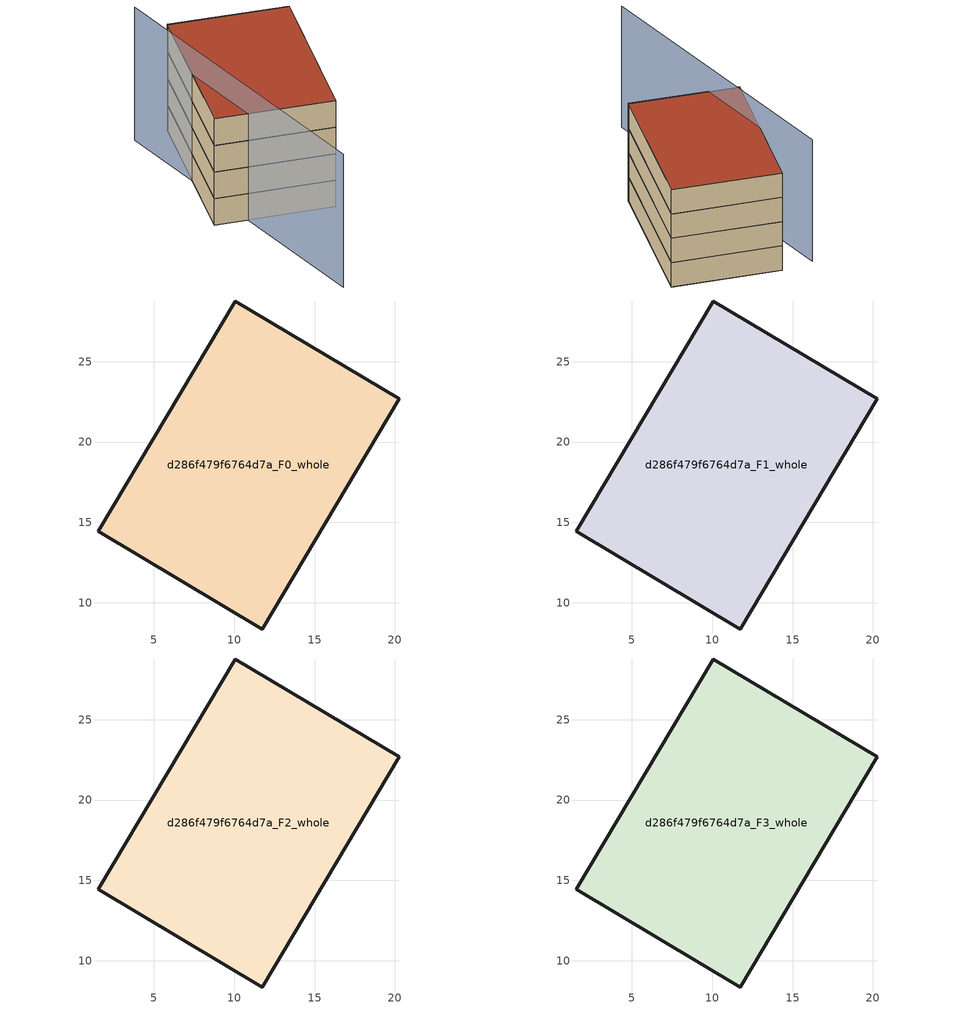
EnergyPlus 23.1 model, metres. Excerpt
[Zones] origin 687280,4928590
d286f479f6764d7a_F0_whole
 floor ground (EU_floor_Construction): 11.75,8.37 20.28,22.7 10.06,28.77 1.55,14.44 z0
 wall outside (EU_wall_Construction): 10.06,28.77 20.28,22.7 11.75,8.37 1.55,14.44 10.06,28.77 z0:3
d286f479f6764d7a_F1_whole
 floor to d286f479f6764d7a_F0_whole (EU_floor_Construction): 11.75,8.37 20.27,22.7 10.06,28.77 1.54,14.44 z3
 wall outside (EU_wall_Construction): 10.06,28.77 20.28,22.7 11.75,8.37 1.55,14.44 10.06,28.77 z3:6
d286f479f6764d7a_F2_whole
 floor to d286f479f6764d7a_F1_whole (EU_floor_Construction): 11.75,8.37 20.27,22.7 10.06,28.77 1.54,14.44 z6
 wall outside (EU_wall_Construction): 10.06,28.77 20.28,22.7 11.75,8.37 1.55,14.44 10.06,28.77 z6:9
d286f479f6764d7a_F3_whole
 floor to d286f479f6764d7a_F2_whole (EU_floor_Construction): 11.75,8.37 20.27,22.7 10.06,28.77 1.54,14.44 z9
 wall outside (EU_wall_Construction): 10.06,28.77 20.28,22.7 11.75,8.37 1.55,14.44 10.06,28.77 z9:12
 roof outside (EU_roof_Construction): 20.28,22.7 11.75,8.37 1.55,14.44 10.06,28.77 z12
shading: 6.78,29.84 2.42,-1.57 z0:15
[Building]
EU S2 Campaign: North Axis=0; Terrain=City; Solar Distribution=FullExterior
[Site:Location]
Bologna: Latitude=44.5; Longitude=11.25; Time Zone=1; Elevation=37
[SizingPeriod:WeatherFileDays]
AnnualSizingPeriod: Begin Month=1; Begin Day of Month=1; End Month=12; End Day of Month=31; Day of Week for Start Day=Monday; Use Weather File Daylight Saving Period=No; Use Weather File Rain and Snow Indicators=No
[MATERIAL]
EU_InternalMass_Material: Roughness=MediumRough; Thickness=0.1; Conductivity=1; Density=1800; Specific Heat=900; Thermal Absorptance=0.9; Solar Absorptance=0.7; Visible Absorptance=0.7
[MATERIAL:NOMASS] Roughness=MediumRough; Thermal Absorptance=0.9; Solar Absorptance=0.7; Visible Absorptance=0.7
Name | Thermal Resistance
EU_wall_NoMass | 0.937881
EU_roof_NoMass | 0.548572
EU_floor_NoMass | 0.71348
[CONSTRUCTION]
EU_wall_Construction: EU_wall_NoMass
EU_roof_Construction: EU_roof_NoMass
EU_floor_Construction: EU_floor_NoMass
EU_InternalMass_Construction: EU_InternalMass_Material
[ZONE] Type=1; Multiplier=1; Ceiling Height=autocalculate; Volume=594.016; Floor Area=autocalculate; Part of Total Floor Area=Yes
d286f479f6764d7a_F0_whole; d286f479f6764d7a_F1_whole; d286f479f6764d7a_F2_whole; d286f479f6764d7a_F3_whole
[INTERNALMASS] Construction=EU_InternalMass_Construction; Surface Area=198.005
Name | Zone or ZoneList
d286f479f6764d7a_F0_whole_EU_InternalMass | d286f479f6764d7a_F0_whole
d286f479f6764d7a_F1_whole_EU_InternalMass | d286f479f6764d7a_F1_whole
d286f479f6764d7a_F2_whole_EU_InternalMass | d286f479f6764d7a_F2_whole
d286f479f6764d7a_F3_whole_EU_InternalMass | d286f479f6764d7a_F3_whole
[OTHEREQUIPMENT] Fuel Type=Electricity; Design Level Calculation Method=Watts/Area; Power per Zone Floor Area=1; Fraction Latent=0; Fraction Radiant=0; Fraction Lost=0; Carbon Dioxide Generation Rate=0; EndUse Subcategory=EU_Step8_InternalGains
Name | Zone or ZoneList or Space or SpaceList | Schedule
EU_Step8_InternalGain_d286f479f6764d7a_F0_whole_f000 | d286f479f6764d7a_F0_whole | EU_Step8_GainSchedule_d286f479f6764d7a_F0_whole_f000
EU_Step8_InternalGain_d286f479f6764d7a_F1_whole_f000 | d286f479f6764d7a_F1_whole | EU_Step8_GainSchedule_d286f479f6764d7a_F1_whole_f000
EU_Step8_InternalGain_d286f479f6764d7a_F2_whole_f000 | d286f479f6764d7a_F2_whole | EU_Step8_GainSchedule_d286f479f6764d7a_F2_whole_f000
EU_Step8_InternalGain_d286f479f6764d7a_F3_whole_f000 | d286f479f6764d7a_F3_whole | EU_Step8_GainSchedule_d286f479f6764d7a_F3_whole_f000
[ZONEVENTILATION:DESIGNFLOWRATE] Schedule=EU_AlwaysOn; Design Flow Rate Calculation Method=AirChanges/Hour; Air Changes per Hour=0.687892; Ventilation Type=Natural; Fan Pressure Rise=0; Fan Total Efficiency=1; Constant Term Coefficient=1; Temperature Term Coefficient=0; Velocity Term Coefficient=0; Velocity Squared Term Coefficient=0; Minimum Indoor Temperature=-100; Maximum Indoor Temperature=100; Delta Temperature=-100; Minimum Outdoor Temperature=-100; Maximum Outdoor Temperature=100; Maximum Wind Speed=40
Name | Zone or ZoneList or Space or SpaceList
EU_ConstantAir_d286f479f6764d7a_F0_whole | d286f479f6764d7a_F0_whole
EU_ConstantAir_d286f479f6764d7a_F1_whole | d286f479f6764d7a_F1_whole
EU_ConstantAir_d286f479f6764d7a_F2_whole | d286f479f6764d7a_F2_whole
EU_ConstantAir_d286f479f6764d7a_F3_whole | d286f479f6764d7a_F3_whole
[HVACTEMPLATE:THERMOSTAT] Constant Heating Setpoint=20; Constant Cooling Setpoint=50
EU_HeatOnly_d286f479f6764d7a_F0_whole; EU_HeatOnly_d286f479f6764d7a_F1_whole; EU_HeatOnly_d286f479f6764d7a_F2_whole; EU_HeatOnly_d286f479f6764d7a_F3_whole
[HVACTEMPLATE:ZONE:IDEALLOADSAIRSYSTEM] System Availability Schedule=EU_AlwaysOn; Maximum Heating Supply Air Temperature=50; Minimum Cooling Supply Air Temperature=13; Maximum Heating Supply Air Humidity Ratio=0.0156; Minimum Cooling Supply Air Humidity Ratio=0.0077; Heating Limit=NoLimit; Cooling Limit=NoLimit; Heating Availability Schedule=EU_AlwaysOn; Cooling Availability Schedule=EU_CoolingOff; Dehumidification Control Type=ConstantSensibleHeatRatio; Cooling Sensible Heat Ratio=0.7; Dehumidification Setpoint=60; Humidification Control Type=None; Humidification Setpoint=30; Outdoor Air Method=None; Outdoor Air Flow Rate per Person=0.00944; Outdoor Air Flow Rate per Zone Floor Area=0; Outdoor Air Flow Rate per Zone=0; Demand Controlled Ventilation Type=None; Outdoor Air Economizer Type=NoEconomizer; Heat Recovery Type=None; Sensible Heat Recovery Effectiveness=0.7; Latent Heat Recovery Effectiveness=0.65
Name | Template Thermostat
d286f479f6764d7a_F0_whole | EU_HeatOnly_d286f479f6764d7a_F0_whole
d286f479f6764d7a_F1_whole | EU_HeatOnly_d286f479f6764d7a_F1_whole
d286f479f6764d7a_F2_whole | EU_HeatOnly_d286f479f6764d7a_F2_whole
d286f479f6764d7a_F3_whole | EU_HeatOnly_d286f479f6764d7a_F3_whole
[SIZING:ZONE] Zone Cooling Design Supply Air Temperature Input Method=SupplyAirTemperature; Zone Cooling Design Supply Air Temperature=13; Zone Heating Design Supply Air Temperature Input Method=SupplyAirTemperature; Zone Heating Design Supply Air Temperature=50; Zone Cooling Design Supply Air Humidity Ratio=0.008; Zone Heating Design Supply Air Humidity Ratio=0.008; Cooling Design Air Flow Method=DesignDay; Cooling Design Air Flow Rate=0; Cooling Minimum Air Flow per Zone Floor Area=0.000762; Cooling Minimum Air Flow=0; Cooling Minimum Air Flow Fraction=0.2; Heating Design Air Flow Method=DesignDay; Heating Design Air Flow Rate=0; Heating Maximum Air Flow per Zone Floor Area=0.002032; Heating Maximum Air Flow=0.141576; Heating Maximum Air Flow Fraction=0.3; Account for Dedicated Outdoor Air System=No; Dedicated Outdoor Air System Control Strategy=NeutralSupplyAir; Dedicated Outdoor Air Low Setpoint Temperature for Design=autosize; Dedicated Outdoor Air High Setpoint Temperature for Design=autosize; Zone Load Sizing Method=Sensible Load Only No Latent Load; Zone Latent Cooling Design Supply Air Humidity Ratio Input Method=HumidityRatioDifference; Zone Cooling Design Supply Air Humidity Ratio Difference=0.005; Zone Latent Heating Design Supply Air Humidity Ratio Input Method=HumidityRatioDifference; Zone Humidification Design Supply Air Humidity Ratio Difference=0.005
d286f479f6764d7a_F0_whole; d286f479f6764d7a_F1_whole; d286f479f6764d7a_F2_whole; d286f479f6764d7a_F3_whole
[SCHEDULE:CONSTANT]
Name | Hourly Value
EU_AlwaysOn | 1
EU_CoolingOff | 0
[SCHEDULE:FILE] Column Number=1; Rows to Skip at Top=0; Number of Hours of Data=8760; Column Separator=Comma; Interpolate to Timestep=No; Minutes per Item=60; Adjust Schedule for Daylight Savings=Yes
Name | File
EU_Step8_GainSchedule_d286f479f6764d7a_F0_whole_f000 | ../../schedules/d286f479f6764d7a/d286f479f6764d7a_F0_whole_f000_gain.csv
EU_Step8_GainSchedule_d286f479f6764d7a_F1_whole_f000 | ../../schedules/d286f479f6764d7a/d286f479f6764d7a_F1_whole_f000_gain.csv
EU_Step8_GainSchedule_d286f479f6764d7a_F2_whole_f000 | ../../schedules/d286f479f6764d7a/d286f479f6764d7a_F2_whole_f000_gain.csv
EU_Step8_GainSchedule_d286f479f6764d7a_F3_whole_f000 | ../../schedules/d286f479f6764d7a/d286f479f6764d7a_F3_whole_f000_gain.csv
